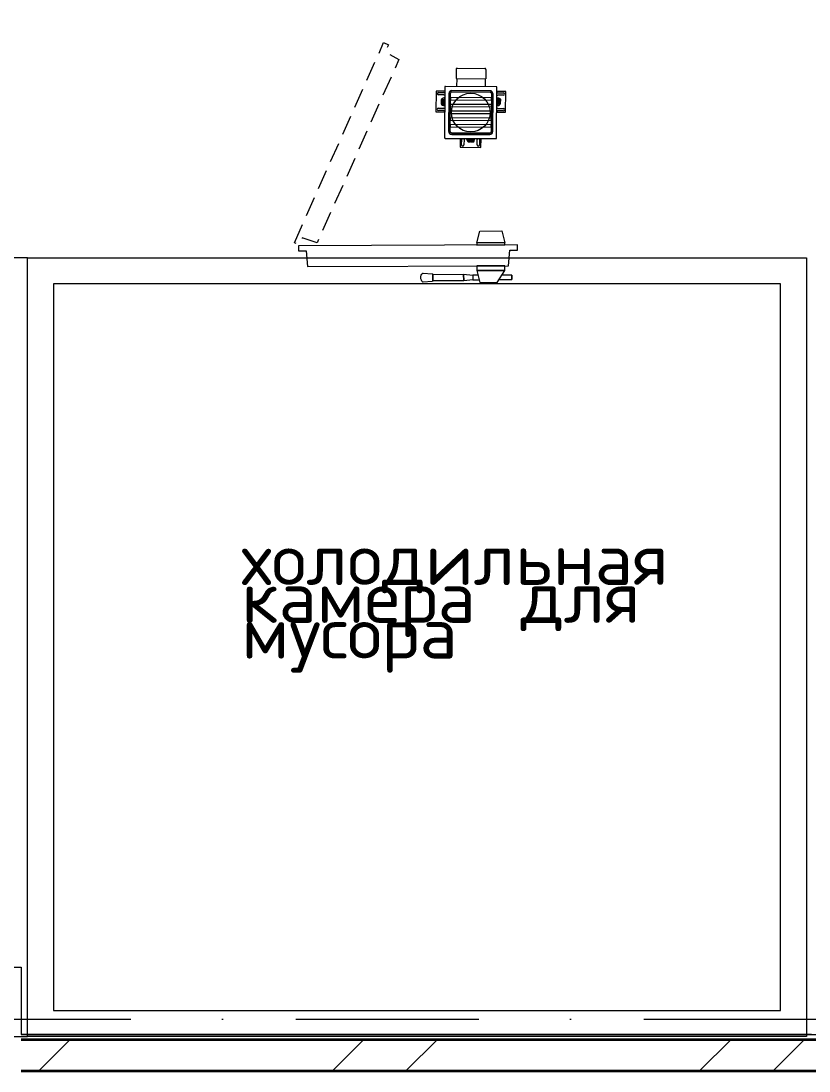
# Model space of a CAD drawing. Header units: millimetres. Extents: x -34838 to 729576, y -214038 to 121482.
# Drawn here: x 590642 to 593676, y -91938 to -87893 of the extents above; entities that cross this region are included whole.
import ezdxf
from ezdxf.enums import TextEntityAlignment as Align

# ---------------------------------------------------------------- set-up
doc = ezdxf.new("R2010")
doc.units = ezdxf.units.MM
doc.header["$MEASUREMENT"] = 0
doc.linetypes.add('HIDDEN', pattern=[114.3, 76.2, -38.1])
doc.linetypes.add('Штрихпунктирная', pattern=[1340.555525, 705.555534, -352.777767, 0, -282.222223])
for name, color, linetype, lineweight in [('0_Ном._пера__1', 7, 'Continuous', 13), ('А _ ОСІ КООРДИНАЦІЙНІ.3D_Ном._пера__105', 7, 'Continuous', 13), ('А _ ОСІ КООРДИНАЦІЙНІ.3D_Ном._пера__25', 7, 'Continuous', 0), ('АБ _ 0 _ СТІНИ _ ЗОВНІШНІ .3D_Ном._пера__27', 7, 'Continuous', 35), ('АБ _ 0 _ СТІНИ _ ЗОВНІШНІ .3D_Ном._пера__87', 7, 'Continuous', 13)]:
    doc.layers.add(name, color=color, linetype=linetype, lineweight=lineweight)
for name, color, linetype in [('А _ ОСІ КООРДИНАЦІЙНІ.3D', 7, 'Continuous'), ('АБ _ 0 _ СТІНИ _ ЗОВНІШНІ .3D', 7, 'Continuous'), ('АП _ ТЕП _ ЗОНИ ПРИМІЩЕНЬ .3D', 7, 'Continuous')]:
    doc.layers.add(name, color=color, linetype=linetype)
doc.styles.add('СГЕНЕРИР_СТИЛЬ_1', font='Arial.ttf')
doc.styles.add('СГЕНЕРИР_СТИЛЬ_2', font='txt.shx')

# ---------------------------------------------------------------- blocks, each defined once
blk = doc.blocks.new('Стена_86_1', base_point=(614491.8, -91877.7))
at = {"layer": 'АБ _ 0 _ СТІНИ _ ЗОВНІШНІ .3D', "linetype": 'Continuous', "lineweight": 0, "true_color": 0x000000}
h = blk.add_hatch(dxfattribs=at)
h.set_pattern_fill('М___ЦЕГЛА_ОБЛИЧКУВАЛЬНА__3B', color=18, style=0, pattern_type=2)
h.set_pattern_definition([(45, (518441.8, -97737.7), (-707.107, 707.107), []), (45, (518300.3, -97596.3), (-707.107, 707.107), [])])
h.paths.add_polyline_path([(590641.8, -91817.7), (590641.8, -91937.7), (593705.9, -91937.7), (593705.9, -91817.7)])
at = {"layer": 'АБ _ 0 _ СТІНИ _ ЗОВНІШНІ .3D_Ном._пера__27', "color": 7, "linetype": 'Continuous', "lineweight": 35}
for p, q in [((593705.9, -91817.7), (590641.8, -91817.7)), ((590641.8, -91937.7), (593705.9, -91937.7))]:
    blk.add_line(p, q, dxfattribs=at)
at = {"layer": 'АБ _ 0 _ СТІНИ _ ЗОВНІШНІ .3D_Ном._пера__87', "color": 7, "linetype": 'Continuous', "lineweight": 13, "flags": 128}
blk.add_lwpolyline([(593685.9, -91797.7), (590641.8, -91797.7)], dxfattribs=at)
blk = doc.blocks.new('Стандартный Маркер Сетки_2')
at = {"layer": 'А _ ОСІ КООРДИНАЦІЙНІ.3D_Ном._пера__105', "color": 7, "linetype": 'Штрихпунктирная', "lineweight": 13}
blk.add_line((500, 0), (99754.182117, 0), dxfattribs=at)
at = {"layer": 'А _ ОСІ КООРДИНАЦІЙНІ.3D_Ном._пера__25', "color": 7, "lineweight": 0, "style": 'СГЕНЕРИР_СТИЛЬ_1'}
blk.add_attdef('AC_MarkerText_1', text='', height=700, dxfattribs=at).set_placement((-1000, 40.005), align=Align.MIDDLE_CENTER)

msp = doc.modelspace()

# ---------------------------------------------------------------- linework, layer by layer
at = {"layer": '0_Ном._пера__1', "color": 7, "linetype": 'Continuous', "lineweight": 13}
for p, q in [((592317.9, -88078.5), (592317.7, -88114.5)), ((592321.9, -88074.5), (592427.9, -88075.1)), ((592431.9, -88079.1), (592431.7, -88115.1)), ((592317.7, -88114.5), (592431.7, -88115.1)), ((592319.7, -88114.5), (592319.5, -88144.9)), ((592429.7, -88115.1), (592429.5, -88145.5)), ((592240.1, -88163), (592239.7, -88243)), ((592274.4, -88163.2), (592240.1, -88163)), ((592249.6, -88168.6), (592270.6, -88168.7)), ((592270.6, -88177.7), (592249.6, -88177.6)), ((592274.4, -88146.7), (592273.3, -88342.8)), ((592274.6, -88145.3), (592274.5, -88145.4)), ((592274.5, -88145.4), (592274.5, -88145.5)), ((592274.5, -88145.5), (592274.5, -88145.5)), ((592274.5, -88145.5), (592274.5, -88145.6)), ((592274.5, -88145.6), (592274.5, -88145.7)), ((592274.5, -88145.7), (592274.5, -88146.2)), ((592274.5, -88145.7), (592274.5, -88145.7)), ((592274.5, -88146.2), (592274.5, -88146.2)), ((592274.7, -88145.2), (592274.6, -88145.2)), ((592274.6, -88145.2), (592274.6, -88145.3)), ((592274.6, -88145.3), (592274.6, -88145.3)), ((592274.8, -88145), (592274.7, -88145.1)), ((592274.7, -88145.1), (592274.7, -88145.1)), ((592274.7, -88145.1), (592274.7, -88145.2)), ((592274.9, -88144.9), (592274.8, -88145)), ((592274.8, -88145), (592274.8, -88145)), ((592275, -88144.9), (592274.9, -88144.9)), ((592274.9, -88144.9), (592274.9, -88144.9)), ((592275.1, -88144.8), (592275, -88144.9)), ((592275.2, -88144.8), (592275.1, -88144.8)), ((592275.1, -88144.8), (592275.1, -88144.8)), ((592275.3, -88144.8), (592275.2, -88144.8)), ((592275.2, -88144.8), (592275.2, -88144.8)), ((592275.4, -88144.7), (592275.3, -88144.8)), ((592275.5, -88144.7), (592275.4, -88144.7)), ((592275.4, -88144.7), (592275.4, -88144.7)), ((592275.9, -88144.7), (592275.5, -88144.7)), ((592276, -88144.7), (592275.9, -88144.7)), ((592472.5, -88145.8), (592276.4, -88144.7)), ((592289.8, -88171.8), (592289, -88317.8)), ((592289.5, -88318.8), (592290.4, -88170.8)), ((592294.5, -88318.8), (592295.4, -88170.8)), ((592300.4, -88160.9), (592448.4, -88161.7)), ((592300.4, -88165.9), (592448.4, -88166.7)), ((592447.4, -88161.2), (592301.4, -88160.4)), ((592453.3, -88171.7), (592452.5, -88319.7)), ((592458.3, -88171.7), (592457.5, -88319.7)), ((592458, -88318.7), (592458.8, -88172.8)), ((592473.5, -88145.8), (592473, -88145.8)), ((592473, -88145.8), (592473, -88145.8)), ((592473.4, -88343.9), (592474.5, -88147.8)), ((592473.6, -88145.8), (592473.5, -88145.8)), ((592473.7, -88145.9), (592473.6, -88145.8)), ((592473.6, -88145.8), (592473.6, -88145.8)), ((592473.8, -88145.9), (592473.7, -88145.9)), ((592473.9, -88145.9), (592473.8, -88145.9)), ((592473.8, -88145.9), (592473.8, -88145.9)), ((592474, -88146), (592473.9, -88145.9)), ((592473.9, -88145.9), (592473.9, -88145.9)), ((592474.1, -88146), (592474, -88146)), ((592474, -88146), (592474, -88146)), ((592474.2, -88146.1), (592474.1, -88146)), ((592474.2, -88146.2), (592474.2, -88146.1)), ((592474.2, -88146.1), (592474.2, -88146.1)), ((592474.3, -88146.2), (592474.2, -88146.2)), ((592474.3, -88146.3), (592474.3, -88146.2)), ((592474.4, -88146.3), (592474.3, -88146.3)), ((592474.4, -88146.4), (592474.4, -88146.3)), ((592474.4, -88146.5), (592474.4, -88146.4)), ((592474.5, -88146.6), (592474.4, -88146.5)), ((592474.4, -88146.5), (592474.4, -88146.5)), ((592508.6, -88164.5), (592474.4, -88164.3)), ((592474.5, -88146.7), (592474.5, -88146.6)), ((592474.5, -88146.6), (592474.5, -88146.6)), ((592474.5, -88146.8), (592474.5, -88146.7)), ((592474.5, -88146.8), (592474.5, -88146.8)), ((592474.5, -88147.3), (592474.5, -88146.8)), ((592474.5, -88147.3), (592474.5, -88147.3)), ((592478.1, -88169.8), (592499.1, -88169.9)), ((592499.1, -88178.9), (592478.1, -88178.8)), ((592508.2, -88244.5), (592508.6, -88164.5)), ((592260.6, -88213.4), (592260.6, -88195.2)), ((592260.6, -88196.1), (592261.1, -88196.1)), ((592260.6, -88197.1), (592261.1, -88197.1)), ((592260.6, -88199.7), (592261.1, -88199.8)), ((592260.6, -88200.7), (592261.1, -88200.7)), ((592260.6, -88202.3), (592261.1, -88202.3)), ((592260.6, -88202.3), (592261.1, -88202.3)), ((592260.6, -88203), (592261.1, -88203)), ((592260.6, -88203.1), (592261.1, -88203.1)), ((592260.6, -88205.5), (592261.1, -88205.5)), ((592260.6, -88206.4), (592261.1, -88206.4)), ((592260.6, -88208.2), (592261.1, -88208.2)), ((592260.6, -88208.2), (592261.1, -88208.2)), ((592260.6, -88209.1), (592261.1, -88209.1)), ((592260.6, -88209.1), (592261.1, -88209.1)), ((592260.6, -88209.1), (592261.1, -88209.1)), ((592260.6, -88209.4), (592261.1, -88209.4)), ((592260.6, -88210.3), (592261.1, -88210.3)), ((592260.6, -88211.2), (592261.1, -88211.2)), ((592260.6, -88211.4), (592261.1, -88211.4)), ((592260.6, -88211.5), (592261.1, -88211.5)), ((592260.6, -88211.5), (592261.1, -88211.5)), ((592260.6, -88212.4), (592261.1, -88212.4)), ((592260.6, -88212.4), (592261.1, -88212.4)), ((592261.1, -88196.1), (592261.1, -88200.7)), ((592261.1, -88202.3), (592261.1, -88202.3)), ((592261.1, -88202.3), (592261.1, -88206.4)), ((592261.1, -88208.2), (592261.1, -88210.3)), ((592261.1, -88210.3), (592261.1, -88212.4)), ((592264.1, -88191.2), (592264.1, -88196.5)), ((592264.1, -88196.5), (592264.1, -88202.5)), ((592264.1, -88212), (592264.2, -88202.4)), ((592264.1, -88202.5), (592264.1, -88212)), ((592264.2, -88196.9), (592264.2, -88194.3)), ((592264.2, -88201.8), (592264.2, -88196.9)), ((592264.2, -88202.4), (592264.2, -88201.8)), ((592265.7, -88214), (592265.3, -88213.8)), ((592265.5, -88213.4), (592267.2, -88214)), ((592266.1, -88198.5), (592274.2, -88193.9)), ((592266.1, -88207.8), (592266.1, -88198.5)), ((592274.1, -88212.4), (592266.1, -88207.8)), ((592266.6, -88196), (592268.8, -88198.2)), ((592271.1, -88199.8), (592266.7, -88195.4)), ((592267.7, -88214.2), (592267.2, -88214)), ((592274.1, -88215.9), (592267.9, -88214.2)), ((592269.1, -88200.1), (592268.6, -88199.5)), ((592268.6, -88200.6), (592268.6, -88200.5)), ((592268.6, -88203.2), (592268.6, -88200.6)), ((592268.7, -88207.8), (592268.6, -88203.4)), ((592269.1, -88199), (592269.1, -88199.5)), ((592269.1, -88199.5), (592269.1, -88200.1)), ((592269.1, -88200.6), (592269.1, -88203.2)), ((592269.1, -88200.6), (592269.1, -88200.6)), ((592269.1, -88203.4), (592269.2, -88207.7)), ((592271.9, -88195.9), (592271.9, -88194)), ((592272.4, -88194), (592272.4, -88195.9)), ((592273.1, -88199.3), (592273.1, -88207.1)), ((592295.1, -88213.8), (592295.1, -88223.8)), ((592453.1, -88214.7), (592295.1, -88213.8)), ((592295.3, -88187.8), (592295.2, -88197.8)), ((592453.2, -88198.7), (592295.2, -88197.8)), ((592453.3, -88188.7), (592295.3, -88187.8)), ((592453.1, -88224.7), (592453.1, -88214.7)), ((592453.2, -88198.7), (592453.3, -88188.7)), ((592482.2, -88209), (592474.2, -88213.5)), ((592474.3, -88191.6), (592480.4, -88193.2)), ((592474.3, -88195), (592482.3, -88199.7)), ((592475.2, -88208.2), (592475.2, -88200.4)), ((592475.9, -88213.5), (592475.9, -88211.5)), ((592476.4, -88211.5), (592476.4, -88213.5)), ((592477.3, -88207.7), (592481.7, -88212.1)), ((592479.3, -88204.1), (592479.1, -88199.8)), ((592479.2, -88208), (592479.3, -88207.4)), ((592479.2, -88208.5), (592479.2, -88208)), ((592479.3, -88206.9), (592479.3, -88204.3)), ((592479.3, -88206.9), (592479.3, -88206.9)), ((592479.3, -88207.4), (592479.7, -88208)), ((592481.8, -88211.5), (592479.5, -88209.2)), ((592479.6, -88199.7), (592479.8, -88204.1)), ((592479.8, -88204.3), (592479.8, -88206.9)), ((592479.8, -88206.9), (592479.8, -88207)), ((592480.7, -88193.3), (592481.1, -88193.5)), ((592482.9, -88194.1), (592481.1, -88193.5)), ((592482.3, -88199.7), (592482.2, -88209)), ((592482.6, -88193.5), (592483.1, -88193.7)), ((592484.2, -88205.7), (592484.1, -88210.6)), ((592484.1, -88210.6), (592484.1, -88213.2)), ((592484.2, -88195.5), (592484.2, -88205.1)), ((592484.2, -88205), (592484.3, -88195.5)), ((592484.2, -88211), (592484.2, -88205)), ((592484.2, -88205.1), (592484.2, -88205.7)), ((592484.2, -88216.2), (592484.2, -88211)), ((592487.2, -88205.1), (592487.3, -88201.1)), ((592487.7, -88204.4), (592487.2, -88204.4)), ((592487.7, -88204.5), (592487.2, -88204.5)), ((592487.2, -88205.1), (592487.2, -88205.2)), ((592487.7, -88205.1), (592487.2, -88205.1)), ((592487.7, -88205.2), (592487.2, -88205.2)), ((592487.2, -88211.3), (592487.2, -88206.8)), ((592487.7, -88206.8), (592487.2, -88206.8)), ((592487.7, -88207.7), (592487.2, -88207.7)), ((592487.7, -88210.4), (592487.2, -88210.4)), ((592487.7, -88211.3), (592487.2, -88211.3)), ((592487.8, -88195.1), (592487.3, -88195.1)), ((592487.3, -88197.2), (592487.3, -88195.1)), ((592487.8, -88195.1), (592487.3, -88195.1)), ((592487.8, -88196), (592487.3, -88196)), ((592487.8, -88196), (592487.3, -88196)), ((592487.8, -88196), (592487.3, -88196)), ((592487.8, -88196.3), (592487.3, -88196.3)), ((592487.8, -88197.2), (592487.3, -88197.2)), ((592487.3, -88199.3), (592487.3, -88197.2)), ((592487.8, -88198.1), (592487.3, -88198.1)), ((592487.8, -88198.4), (592487.3, -88198.4)), ((592487.8, -88198.4), (592487.3, -88198.4)), ((592487.8, -88198.4), (592487.3, -88198.4)), ((592487.8, -88199.3), (592487.3, -88199.3)), ((592487.8, -88199.3), (592487.3, -88199.3)), ((592487.8, -88201.1), (592487.3, -88201.1)), ((592487.8, -88202), (592487.3, -88202)), ((592487.8, -88194), (592487.7, -88212.3)), ((592239.7, -88243), (592273.9, -88243.2)), ((592270.2, -88237.7), (592249.2, -88237.6)), ((592249.3, -88228.6), (592270.3, -88228.7)), ((592295, -88239.8), (592294.9, -88249.8)), ((592452.9, -88250.7), (592294.9, -88249.8)), ((592453, -88240.7), (592295, -88239.8)), ((592453.1, -88224.7), (592295.1, -88223.8)), ((592452.9, -88250.7), (592453, -88240.7)), ((592474, -88244.3), (592508.2, -88244.5)), ((592498.7, -88238.9), (592477.7, -88238.8)), ((592477.8, -88229.8), (592498.8, -88229.9)), ((592294.7, -88291.8), (592294.6, -88301.8)), ((592452.6, -88302.7), (592294.6, -88301.8)), ((592452.7, -88292.7), (592294.7, -88291.8)), ((592294.8, -88265.8), (592294.8, -88275.8)), ((592452.8, -88266.7), (592294.8, -88265.8)), ((592452.8, -88276.7), (592294.8, -88275.8)), ((592452.6, -88302.7), (592452.7, -88292.7)), ((592452.8, -88276.7), (592452.8, -88266.7)), ((592373.5, -88324.3), (592299.5, -88323.9)), ((592373.4, -88329.3), (592299.5, -88328.9)), ((592300.5, -88329.4), (592446.5, -88330.2)), ((592373.4, -88329.3), (592373.5, -88324.3)), ((592373.6, -88324.3), (592373.5, -88329.3)), ((592447.5, -88329.7), (592373.5, -88329.3)), ((592447.5, -88324.7), (592373.6, -88324.3)), ((592273.4, -88343.2), (592273.4, -88343.3)), ((592273.4, -88343.3), (592273.4, -88343.7)), ((592273.4, -88343.7), (592273.4, -88343.8)), ((592273.4, -88343.8), (592273.4, -88343.9)), ((592273.4, -88343.9), (592273.4, -88343.9)), ((592273.4, -88343.9), (592273.4, -88344)), ((592273.4, -88344), (592273.4, -88344)), ((592273.4, -88344), (592273.5, -88344.1)), ((592273.5, -88344.1), (592273.5, -88344.2)), ((592273.5, -88344.2), (592273.5, -88344.2)), ((592273.5, -88344.2), (592273.6, -88344.3)), ((592273.6, -88344.3), (592273.6, -88344.3)), ((592273.6, -88344.3), (592273.6, -88344.4)), ((592273.6, -88344.4), (592273.7, -88344.4)), ((592273.7, -88344.4), (592273.7, -88344.5)), ((592273.7, -88344.5), (592273.8, -88344.5)), ((592273.8, -88344.5), (592273.8, -88344.6)), ((592273.8, -88344.6), (592273.9, -88344.6)), ((592273.9, -88344.6), (592273.9, -88344.6)), ((592273.9, -88344.6), (592274, -88344.7)), ((592274, -88344.7), (592274.1, -88344.7)), ((592274.1, -88344.7), (592274.1, -88344.7)), ((592274.1, -88344.7), (592274.2, -88344.7)), ((592274.2, -88344.7), (592274.3, -88344.7)), ((592274.3, -88344.7), (592274.3, -88344.7)), ((592274.3, -88344.7), (592274.4, -88344.7)), ((592274.4, -88344.7), (592274.8, -88344.7)), ((592274.8, -88344.7), (592274.9, -88344.7)), ((592275.3, -88344.8), (592471.4, -88345.9)), ((592333.4, -88345.1), (592333.2, -88379.3)), ((592333.2, -88379.3), (592413.2, -88379.8)), ((592338.7, -88369.8), (592338.9, -88348.8)), ((592347.9, -88348.9), (592347.7, -88369.9)), ((592361.4, -88355.3), (592366.7, -88355.3)), ((592368.7, -88353.3), (592364.1, -88345.3)), ((592364.2, -88347), (592366.1, -88347)), ((592366.1, -88347.5), (592364.2, -88347.5)), ((592367.1, -88355.2), (592364.5, -88355.2)), ((592383.6, -88358.9), (592365.4, -88358.8)), ((592370, -88348.4), (592365.6, -88352.8)), ((592366.2, -88352.9), (592368.4, -88350.6)), ((592366.3, -88358.3), (592370.9, -88358.4)), ((592366.3, -88358.8), (592366.3, -88358.3)), ((592366.7, -88355.3), (592372.7, -88355.4)), ((592372, -88355.3), (592367.1, -88355.2)), ((592367.2, -88358.8), (592367.2, -88358.3)), ((592378, -88353.4), (592368.7, -88353.3)), ((592369.2, -88350.4), (592369.7, -88350.4)), ((592369.5, -88346.3), (592377.3, -88346.4)), ((592369.7, -88350.4), (592370.3, -88350.4)), ((592370.3, -88350.4), (592369.7, -88350.9)), ((592369.9, -88358.8), (592369.9, -88358.3)), ((592370.8, -88350.9), (592370.7, -88350.9)), ((592370.8, -88350.4), (592373.4, -88350.4)), ((592370.8, -88350.4), (592370.8, -88350.4)), ((592373.4, -88350.9), (592370.8, -88350.9)), ((592370.8, -88358.9), (592370.9, -88358.4)), ((592372.6, -88355.3), (592372, -88355.3)), ((592372.5, -88358.4), (592372.5, -88358.4)), ((592372.5, -88358.4), (592376.6, -88358.4)), ((592372.5, -88358.9), (592372.5, -88358.4)), ((592372.5, -88358.9), (592372.5, -88358.4)), ((592382.2, -88355.3), (592372.6, -88355.3)), ((592372.7, -88355.4), (592382.2, -88355.4)), ((592373.2, -88358.9), (592373.2, -88358.4)), ((592373.3, -88358.9), (592373.3, -88358.4)), ((592373.6, -88350.4), (592377.9, -88350.2)), ((592377.9, -88350.7), (592373.6, -88350.9)), ((592375.7, -88358.9), (592375.7, -88358.4)), ((592376.6, -88358.9), (592376.6, -88358.4)), ((592382.6, -88345.4), (592378, -88353.4)), ((592378.4, -88358.4), (592380.5, -88358.4)), ((592378.4, -88358.9), (592378.4, -88358.4)), ((592378.4, -88358.9), (592378.4, -88358.4)), ((592379.3, -88358.9), (592379.3, -88358.4)), ((592379.3, -88358.9), (592379.3, -88358.4)), ((592379.3, -88358.9), (592379.3, -88358.4)), ((592379.6, -88358.9), (592379.6, -88358.4)), ((592380.5, -88358.4), (592382.6, -88358.4)), ((592380.5, -88358.9), (592380.5, -88358.4)), ((592381.4, -88358.9), (592381.4, -88358.4)), ((592381.6, -88358.9), (592381.6, -88358.4)), ((592381.7, -88358.9), (592381.7, -88358.4)), ((592381.7, -88358.9), (592381.7, -88358.4)), ((592382.6, -88358.9), (592382.6, -88358.4)), ((592382.6, -88358.9), (592382.6, -88358.4)), ((592383.6, -88354), (592384.2, -88352.2)), ((592384.2, -88353.7), (592384, -88354.2)), ((592384.4, -88351.8), (592384.2, -88352.2)), ((592386.1, -88345.4), (592384.4, -88351.5)), ((592398.7, -88370.2), (592398.9, -88349.2)), ((592407.9, -88349.2), (592407.7, -88370.2)), ((592413.2, -88379.8), (592413.4, -88345.6)), ((592471.9, -88345.8), (592471.9, -88345.8)), ((592471.9, -88345.8), (592472.4, -88345.8)), ((592472.4, -88345.8), (592472.4, -88345.8)), ((592472.4, -88345.8), (592472.5, -88345.8)), ((592472.5, -88345.8), (592472.6, -88345.8)), ((592472.6, -88345.8), (592472.6, -88345.8)), ((592472.6, -88345.8), (592472.7, -88345.8)), ((592472.7, -88345.8), (592472.8, -88345.8)), ((592472.8, -88345.8), (592472.8, -88345.7)), ((592472.8, -88345.7), (592472.9, -88345.7)), ((592472.9, -88345.7), (592473, -88345.6)), ((592472.9, -88345.7), (592472.9, -88345.7)), ((592473, -88345.6), (592473.1, -88345.5)), ((592473, -88345.6), (592473, -88345.6)), ((592473.1, -88345.5), (592473.2, -88345.4)), ((592473.1, -88345.5), (592473.1, -88345.5)), ((592473.2, -88345.4), (592473.3, -88345.3)), ((592473.2, -88345.4), (592473.2, -88345.4)), ((592473.3, -88345.2), (592473.4, -88345.1)), ((592473.3, -88345.3), (592473.3, -88345.2)), ((592473.3, -88345.2), (592473.3, -88345.2)), ((592473.3, -88345.3), (592473.3, -88345.3)), ((592473.4, -88344.4), (592473.4, -88344.3)), ((592473.4, -88344.8), (592473.4, -88344.4)), ((592473.4, -88344.9), (592473.4, -88344.8)), ((592473.4, -88345), (592473.4, -88344.9)), ((592473.4, -88345.1), (592473.4, -88345)), ((592473.4, -88345), (592473.4, -88345))]:
    msp.add_line(p, q, dxfattribs=at)
at = {"layer": '0_Ном._пера__1', "color": 4, "linetype": 'HIDDEN', "lineweight": 13, "flags": 128}
msp.add_lwpolyline([(591694.6, -88746.8), (592038.4, -87976), (592056.7, -87984.1), (592044.5, -88011.3), (592097.2, -88040.5), (591781.9, -88747.4), (591725, -88727.8), (591713.8, -88752.8), (591708.2, -88752.9)], close=True, dxfattribs=at)
at = {"layer": '0_Ном._пера__1', "color": 7, "linetype": 'Continuous', "lineweight": 13, "flags": 128}
for points in [[(592274.2, -88193.4), (592265.6, -88198.2)], [(592265.6, -88198.2), (592265.6, -88208)], [(592265.6, -88208), (592274.1, -88213)], [(592266, -88215.3), (592266, -88215), (592265.9, -88214.8), (592265.9, -88214.4), (592265.9, -88214.2), (592265.9, -88214.2)], [(592267.8, -88214.2), (592267.7, -88214.2)], [(592267.8, -88189.5), (592269.2, -88189.2), (592270.5, -88189), (592271.2, -88188.9), (592272.6, -88188.9)], [(592267.8, -88214.2), (592267.8, -88214.2)], [(592267.9, -88214.2), (592267.9, -88214.2)], [(592268.3, -88216.6), (592268.5, -88216.3), (592268.5, -88215.7), (592268.5, -88215.2), (592268.4, -88214.9), (592268.1, -88214.5)], [(592268.6, -88200.5), (592268.6, -88200.2), (592268.6, -88200), (592268.6, -88199.8), (592268.6, -88199.6), (592268.6, -88199.5), (592268.6, -88199.5)], [(592269.1, -88218), (592268.8, -88217.6)], [(592269.1, -88200.1), (592269.1, -88200.1), (592269.1, -88200.1), (592269.1, -88200.2), (592269.1, -88200.3), (592269.1, -88200.4), (592269.1, -88200.6)], [(592269.5, -88209), (592271.1, -88208.9)], [(592269.6, -88208.5), (592269.7, -88208.7), (592269.9, -88208.9)], [(592271.1, -88208.9), (592271, -88208.9), (592270.4, -88208.9), (592269.9, -88208.7), (592269.8, -88208.6)], [(592274.1, -88211), (592272.3, -88210.7), (592269.9, -88208.9)], [(592271.1, -88208.5), (592270.8, -88208.6), (592270.5, -88208.7)], [(592270.5, -88208.7), (592270.8, -88208.7), (592271.2, -88208.6)], [(592271.1, -88208.5), (592271.2, -88208.6)], [(592271.2, -88208.6), (592271.1, -88208.8), (592271.1, -88208.9)], [(592274.1, -88210.4), (592272.6, -88210), (592271.1, -88208.9)], [(592271.1, -88208.9), (592274.1, -88210.5)], [(592271.2, -88208.6), (592274.1, -88209.8)], [(592273.1, -88198.3), (592273.1, -88199.3)], [(592273.1, -88207.1), (592273.1, -88208.1)], [(592474.2, -88196.5), (592476, -88196.8), (592478.5, -88198.6)], [(592474.2, -88214.1), (592482.7, -88209.3)], [(592482.7, -88199.4), (592474.3, -88194.5)], [(592474.3, -88197), (592475.8, -88197.4), (592477.3, -88198.5)], [(592477.3, -88198.5), (592474.3, -88197)], [(592477.2, -88198.9), (592474.3, -88197.6)], [(592475.2, -88200.4), (592475.2, -88199.4)], [(592475.2, -88209.2), (592475.2, -88208.2)], [(592480.5, -88218), (592479.2, -88218.3), (592477.8, -88218.5), (592477.1, -88218.6), (592475.8, -88218.6)], [(592477.2, -88198.9), (592477.2, -88198.7), (592477.3, -88198.5)], [(592477.9, -88198.8), (592477.5, -88198.8), (592477.2, -88198.9)], [(592477.3, -88199), (592477.2, -88198.9)], [(592478.8, -88198.5), (592477.3, -88198.5)], [(592477.3, -88198.5), (592477.3, -88198.5), (592477.9, -88198.6), (592478.5, -88198.8), (592478.6, -88198.9)], [(592477.3, -88199), (592477.6, -88198.9), (592477.8, -88198.8)], [(592478.7, -88199), (592478.6, -88198.8), (592478.5, -88198.6)], [(592479.2, -88189.5), (592479.6, -88189.8)], [(592479.3, -88207.4), (592479.3, -88207.4), (592479.3, -88207.4), (592479.3, -88207.3), (592479.3, -88207.2), (592479.3, -88207.1), (592479.3, -88206.9)], [(592479.8, -88207), (592479.8, -88207.3), (592479.8, -88207.5), (592479.7, -88207.6), (592479.7, -88207.9), (592479.7, -88207.9), (592479.7, -88208)], [(592480, -88190.9), (592479.9, -88191.2), (592479.8, -88191.8), (592479.9, -88192.3), (592480, -88192.6), (592480.2, -88193)], [(592480.4, -88193.2), (592480.5, -88193.2)], [(592480.5, -88193.2), (592480.6, -88193.3)], [(592480.6, -88193.3), (592480.7, -88193.3)], [(592482.3, -88192.2), (592482.4, -88192.5), (592482.4, -88192.7), (592482.5, -88193.1), (592482.5, -88193.3), (592482.5, -88193.3)], [(592482.7, -88209.3), (592482.7, -88199.4)], [(592359.7, -88351.7), (592359.4, -88350.3), (592359.2, -88348.9), (592359.1, -88348.3), (592359.1, -88346.9)], [(592363.6, -88345.3), (592368.4, -88353.8)], [(592368.4, -88353.8), (592378.2, -88353.9)], [(592368.5, -88346.3), (592369.5, -88346.3)], [(592370.7, -88350.9), (592370.4, -88350.9), (592370.2, -88350.9), (592370, -88350.9), (592369.8, -88350.9), (592369.7, -88350.9), (592369.7, -88350.9)], [(592370.3, -88350.4), (592370.3, -88350.4), (592370.3, -88350.4), (592370.4, -88350.4), (592370.5, -88350.4), (592370.6, -88350.4), (592370.8, -88350.4)], [(592377.3, -88346.4), (592378.3, -88346.4)], [(592378.2, -88353.9), (592383.2, -88345.4)], [(592378.7, -88348.4), (592378.8, -88348.3)], [(592378.7, -88348.4), (592378.8, -88348.7), (592378.9, -88349)], [(592378.7, -88349.8), (592378.9, -88349.7), (592379.1, -88349.6)], [(592378.8, -88348.3), (592380, -88345.4)], [(592378.8, -88348.3), (592379, -88348.3), (592379.1, -88348.4)], [(592378.9, -88349), (592378.9, -88348.6), (592378.8, -88348.3)], [(592379.1, -88348.4), (592379.1, -88348.4), (592379.1, -88349.1), (592378.9, -88349.6), (592378.8, -88349.7)], [(592380.6, -88345.4), (592380.2, -88346.9), (592379.1, -88348.4)], [(592381.2, -88345.4), (592380.8, -88347.1), (592379.1, -88349.6)], [(592379.1, -88348.4), (592380.6, -88345.4)], [(592379.2, -88349.9), (592379.1, -88348.4)], [(592384.3, -88351.6), (592384.4, -88351.7)], [(592384.4, -88351.5), (592384.4, -88351.6)], [(592384.4, -88351.7), (592384.4, -88351.8)], [(592385.5, -88353.4), (592385.2, -88353.5), (592385, -88353.5), (592384.6, -88353.6), (592384.4, -88353.6), (592384.4, -88353.6)], [(592386.8, -88351.1), (592386.5, -88351), (592385.9, -88350.9), (592385.4, -88351), (592385.1, -88351.1), (592384.7, -88351.3)], [(592388.2, -88350.3), (592387.8, -88350.7)]]:
    msp.add_lwpolyline(points, dxfattribs=at)
at = {"layer": '0_Ном._пера__1', "color": 4, "linetype": 'Continuous', "lineweight": 13, "flags": 128}
for points in [[(592397.1, -88747.8), (592408.4, -88701.8), (592493.4, -88701.5), (592505.1, -88747.5)], [(591710.1, -88758.4), (591710.2, -88778.4), (591739.9, -88778.2), (591745.4, -88838.2), (592519.4, -88835.4), (592524.4, -88775.4), (592554.2, -88775.3), (592554.1, -88755.3)], [(592397.1, -88755.8), (592505.1, -88755.5), (592505.1, -88747.5), (592397.1, -88747.8)], [(592397.4, -88835.8), (592397.5, -88853.8), (592505.5, -88853.5), (592505.4, -88835.5)], [(592397.5, -88853.8), (592409.1, -88899.8), (592475, -88899.6), (592505.5, -88853.5)], [(592227.5, -88868.7), (592346.5, -88868.3), (592346.6, -88893.3), (592227.6, -88893.7)], [(592346.5, -88868.3), (592381.5, -88871.9), (592381.6, -88889.4), (592346.6, -88893.3)], [(592531.5, -88871.4), (592532, -88871.4), (592532.1, -88888.9), (592531.6, -88888.9)]]:
    msp.add_lwpolyline(points, close=True, dxfattribs=at)
at = {"layer": '0_Ном._пера__1', "color": 4, "linetype": 'Continuous', "lineweight": 13}
for points in [[(587666.9, -91805), (590666.9, -91805), (590666.9, -88805), (587666.9, -88805)], [(593666.9, -91805), (590666.9, -91805), (590666.9, -88805), (593666.9, -88805)], [(593566.9, -88905), (590766.9, -88905), (590766.9, -91705), (593566.9, -91705)]]:
    msp.add_lwpolyline(points, close=True, dxfattribs=at)
at = {"layer": '0_Ном._пера__1', "color": 4, "linetype": 'Continuous', "lineweight": 13, "flags": 128}
msp.add_lwpolyline([(592225.7, -88866.1, -0.3951), (592227.5, -88868.1), (592227.6, -88894.3, -0.396272), (592225.8, -88896.3), (592190.5, -88898.8, -0.207148), (592189, -88898.3, -0.434306), (592188.9, -88864.4, -0.207148), (592190.4, -88863.9)], format="xyb", close=True, dxfattribs=at)
for points in [[(592402, -88871.8), (592381.5, -88871.9), (592381.6, -88889.4), (592406.5, -88889.3)], [(592481.9, -88889), (592531.6, -88888.9), (592531.5, -88871.4), (592493.5, -88871.5)]]:
    msp.add_lwpolyline(points, dxfattribs=at)
at = {"layer": '0_Ном._пера__1', "color": 7, "linetype": 'Continuous', "lineweight": 13}
msp.add_circle((592373.9, -88245.3), 74.5, dxfattribs=at)
for centre, radius, start, end in [((592321.9, -88078.5), 4, 89.6819, 179.6819), ((592427.9, -88079.1), 4, 359.6819, 89.6819), ((592249.6, -88173.1), 4.5, 89.6819, 269.6819), ((592270.6, -88173.2), 4.5, 34.3854, 89.6819), ((592270.6, -88173.2), 4.5, 269.6819, 324.9783), ((592276.4, -88146.7), 2, 89.6819, 179.6819), ((592301.3, -88171.9), 11.5, 89.6819, 179.6819), ((592300.4, -88170.9), 10, 89.6818, 179.6818), ((592300.4, -88170.9), 5, 89.6818, 179.6818), ((592447.3, -88172.7), 11.5, 359.6819, 89.6819), ((592448.3, -88171.7), 10, 359.6818, 89.6818), ((592448.3, -88171.7), 5, 359.6818, 89.6818), ((592472.5, -88147.8), 2, 359.6819, 89.6819), ((592478.1, -88174.3), 4.5, 89.6819, 144.9783), ((592478.1, -88174.3), 4.5, 214.3854, 269.6819), ((592499.1, -88174.4), 4.5, 269.6819, 89.6819), ((592262.6, -88195.2), 2, 139.7946, 179.8445), ((592262.6, -88213.4), 2, 179.8445, 237.8514), ((592271.8, -88203), 14, 108.4156, 139.7946), ((592274.2, -88195), 23.8, 237.8514, 250.0974), ((592265.6, -88196.5), 1.5, 44.8662, 179.8445), ((592267.1, -88202.5), 3, 99.25, 179.8445), ((592266.1, -88211.5), 2, 179.6819, 250.9517), ((592266.1, -88212), 2, 179.6819, 245.3908), ((592266.2, -88212), 2.1, 179.8445, 244.8284), ((592269.2, -88194.3), 5, 111.7373, 179.6819), ((592265.6, -88196.9), 1.37, 44.7036, 179.6818), ((592267.1, -88202.4), 2.9, 99.0874, 179.6819), ((592274.2, -88195), 20.9, 244.8284, 246.5762), ((592265.9, -88213.7), 0.3, 245.3908, 289.6132), ((592266.7, -88215.7), 1.75, 250.0974, 117.278), ((592266.6, -88215.8), 1.89, 70.9517, 109.6132), ((592274.1, -88203.2), 7.8, 89.6819, 269.6819), ((592274.1, -88203.2), 7.65, 89.6819, 269.6819), ((592267.9, -88207.4), 8, 59.4773, 99.25), ((592267.9, -88207.4), 7.9, 84.6973, 99.0874), ((592274.1, -88203.2), 6.94, 89.6819, 269.6819), ((592272.1, -88203.9), 15, 88.2358, 108.4156), ((592269.2, -88194.3), 5, 106.5656, 111.7373), ((592267.3, -88215.1), 1, 38.2831, 70.9516), ((592274.1, -88203.2), 6, 89.6819, 269.6819), ((592266.6, -88215.7), 1.95, 333.6301, 38.2831), ((592269.2, -88217), 1, 153.6301, 263.852), ((592274.1, -88203.2), 5.55, 179.6819, 181.9743), ((592270.2, -88207.7), 1.5, 181.9743, 284.9812), ((592268.1, -88199), 1, 359.6819, 44.7036), ((592274.1, -88203.2), 5, 89.6819, 269.6819), ((592274.1, -88203.2), 5, 101.2188, 258.1449), ((592274.1, -88203.2), 5.05, 137.8265, 179.6819), ((592274.1, -88203.2), 5.05, 179.6819, 181.9743), ((592271.5, -88196.1), 22, 263.852, 276.6438), ((592270.2, -88207.7), 1, 181.9743, 285.0112), ((592274.1, -88203.2), 4.19, 89.6819, 269.6819), ((592274.1, -88203.2), 4, 104.1594, 255.2044), ((592274.1, -88203.2), 5.05, 89.6819, 137.8265), ((592274.2, -88196.6), 4.5, 224.8662, 239.4773), ((592274.2, -88195), 3, 89.6819, 269.6819), ((592274.2, -88195), 2.5, 89.6819, 269.6819), ((592272.4, -88194), 0.5, 150.7268, 179.6819), ((592272.4, -88195.9), 0.5, 179.6819, 208.6369), ((592274.2, -88196.6), 4.5, 239.4773, 268.5227), ((592274.2, -88195), 2, 89.6819, 150.7268), ((592274.2, -88195), 2, 208.6369, 269.6819), ((592272.4, -88194.9), 6, 72.2921, 88.2358), ((592274.1, -88203.2), 1.5, 89.6819, 269.6819), ((592274.1, -88203.2), 1.4, 89.6819, 269.6819), ((592274.1, -88203.2), 5, 89.6819, 101.2188), ((592274.1, -88203.2), 5, 258.1449, 269.6819), ((592476, -88212.6), 6, 252.2921, 268.2358), ((592474.2, -88204.3), 7.8, 269.6819, 89.6819), ((592474.2, -88204.3), 7.65, 269.6819, 89.6819), ((592474.2, -88204.3), 6.94, 269.6819, 89.6819), ((592474.2, -88204.3), 6, 269.6819, 89.6819), ((592474.2, -88204.3), 5, 269.6819, 89.6819), ((592474.2, -88204.3), 5, 78.1449, 89.6819), ((592474.2, -88204.3), 4.19, 269.6819, 89.6819), ((592474.2, -88204.3), 1.5, 269.6819, 89.6819), ((592474.2, -88204.3), 1.4, 269.6819, 89.6819), ((592474.1, -88210.9), 4.5, 59.4773, 88.5227), ((592474.2, -88204.3), 5.05, 269.6819, 317.8265), ((592474.2, -88204.3), 5, 269.6819, 281.2188), ((592474.2, -88212.5), 3, 269.6819, 89.6819), ((592474.2, -88212.5), 2.5, 269.6819, 89.6819), ((592474.2, -88212.5), 2, 28.6369, 89.6819), ((592474.2, -88212.5), 2, 269.6819, 330.7268), ((592476.8, -88211.4), 22, 83.852, 96.6438), ((592474.2, -88204.3), 5, 281.2188, 78.1449), ((592474.2, -88204.3), 4, 284.1594, 75.2044), ((592476.2, -88203.6), 15, 268.2358, 288.4156), ((592480.4, -88200.1), 8, 239.4773, 279.25), ((592474.1, -88210.9), 4.5, 44.8662, 59.4773), ((592475.9, -88211.5), 0.5, 359.6819, 28.6369), ((592475.9, -88213.5), 0.5, 330.7268, 359.6819), ((592478.1, -88199.8), 1.5, 1.9743, 104.9812), ((592478.1, -88199.8), 1, 1.9743, 105.0112), ((592474.2, -88204.3), 5.05, 317.8265, 359.6819), ((592479.1, -88190.5), 1, 333.6301, 83.8519), ((592480.2, -88208.5), 1, 179.6819, 224.7036), ((592474.2, -88204.3), 5.05, 359.6819, 1.9743), ((592480.5, -88200.1), 7.9, 264.6973, 279.0874), ((592481.7, -88191.8), 1.95, 153.6301, 218.2831), ((592474.2, -88204.3), 5.55, 359.6819, 1.9743), ((592481.7, -88191.8), 1.75, 70.0974, 297.278), ((592481, -88192.4), 1, 218.2831, 250.9516), ((592479.1, -88213.2), 5, 286.5656, 291.7373), ((592479.1, -88213.2), 5, 291.7373, 359.6819), ((592476.6, -88204.5), 14, 288.4156, 319.7946), ((592481.7, -88191.7), 1.89, 250.9517, 289.6132), ((592481.2, -88205), 3, 279.25, 359.8445), ((592481.3, -88205), 2.9, 279.0874, 359.6819), ((592482.7, -88211), 1.5, 224.8662, 359.8445), ((592482.8, -88210.5), 1.37, 224.7036, 359.6818), ((592474.2, -88212.5), 23.8, 57.8514, 70.0974), ((592482.5, -88193.8), 0.3, 65.3908, 109.6132), ((592474.2, -88212.5), 20.9, 64.8284, 66.5762), ((592482.2, -88196), 2, 359.6819, 70.9517), ((592482.2, -88195.5), 2.1, 359.8445, 64.8284), ((592482.2, -88195.5), 2, 359.6819, 65.3908), ((592485.8, -88194), 2, 359.8445, 57.8514), ((592485.7, -88212.3), 2, 319.7946, 359.8445), ((592249.3, -88233.1), 4.5, 89.6819, 269.6819), ((592270.3, -88233.2), 4.5, 269.6819, 324.9783), ((592270.3, -88233.2), 4.5, 34.3854, 89.6819), ((592477.8, -88234.3), 4.5, 214.3854, 269.6819), ((592477.8, -88234.3), 4.5, 89.6819, 144.9783), ((592498.8, -88234.4), 4.5, 269.6819, 89.6819), ((592300.5, -88317.9), 11.5, 179.6819, 269.6819), ((592299.5, -88318.9), 10, 179.6818, 269.6818), ((592299.5, -88318.9), 5, 179.6818, 269.6818), ((592446.5, -88318.7), 11.5, 269.6819, 359.6819), ((592447.5, -88319.7), 5, 269.6818, 359.6818), ((592447.5, -88319.7), 10, 269.6818, 359.6818), ((592275.3, -88342.8), 2, 179.6819, 269.6819), ((592343.2, -88369.9), 4.5, 179.6819, 359.6819), ((592343.4, -88348.9), 4.5, 124.3854, 179.6819), ((592343.4, -88348.9), 4.5, 359.6819, 54.9783), ((592365.1, -88347.1), 6, 162.2921, 178.2358), ((592374.1, -88347.4), 15, 178.2358, 198.4156), ((592364.5, -88350.2), 5, 196.5656, 201.7373), ((592364.5, -88350.2), 5, 201.7373, 269.6819), ((592373.2, -88347.7), 14, 198.4156, 229.7947), ((592365.2, -88345.3), 3, 179.6819, 359.6819), ((592365.2, -88345.3), 2.5, 179.6819, 359.6819), ((592365.2, -88345.3), 2, 179.6819, 240.7268), ((592364.2, -88347), 0.5, 240.7268, 269.6819), ((592365.4, -88356.8), 2, 229.7947, 269.8445), ((592366.7, -88353.8), 1.5, 134.8662, 269.8445), ((592373.4, -88345.3), 7.8, 179.6819, 359.6819), ((592373.4, -88345.3), 7.65, 179.6819, 359.6819), ((592367.1, -88353.9), 1.37, 134.7036, 269.6819), ((592365.2, -88345.3), 2, 298.6369, 359.6819), ((592366.1, -88347), 0.5, 269.6819, 298.6369), ((592373.4, -88345.3), 6.94, 179.6819, 359.6819), ((592373.4, -88345.3), 6, 179.6819, 359.6819), ((592373.4, -88345.3), 5.05, 179.6819, 227.8266), ((592373.4, -88345.3), 5, 179.6819, 359.6819), ((592373.4, -88345.3), 5, 179.6819, 191.2188), ((592369.1, -88351.4), 1, 89.6819, 134.7036), ((592373.4, -88345.3), 5, 191.2188, 348.1449), ((592373.4, -88345.3), 4.19, 179.6819, 359.6819), ((592373.4, -88345.3), 4, 194.1594, 345.2043), ((592377.6, -88351.6), 8, 149.4773, 189.25), ((592377.6, -88351.6), 7.9, 174.6973, 189.0874), ((592372.7, -88352.4), 3, 189.25, 269.8445), ((592372.6, -88352.4), 2.9, 189.0874, 269.6819), ((592366.8, -88345.2), 4.5, 314.8662, 329.4773), ((592373.4, -88345.3), 5.05, 227.8266, 269.6819), ((592366.8, -88345.2), 4.5, 329.4773, 358.5227), ((592373.4, -88345.3), 1.5, 179.6819, 359.6819), ((592373.4, -88345.3), 1.4, 179.6819, 359.6819), ((592373.4, -88345.3), 5.05, 269.6819, 271.9743), ((592373.4, -88345.3), 5.55, 269.6819, 271.9743), ((592377.9, -88349.2), 1.5, 271.9743, 14.9813), ((592377.9, -88349.2), 1, 271.9743, 15.0112), ((592373.4, -88345.3), 5, 348.1449, 359.6819), ((592381.7, -88353.3), 2, 269.6819, 340.9516), ((592382.2, -88353.3), 2, 269.6819, 335.3908), ((592382.2, -88353.3), 2.1, 269.8445, 334.8284), ((592383.6, -88356.9), 2, 269.8445, 327.8514), ((592386, -88352.9), 1.89, 160.9516, 199.6132), ((592365.2, -88345.3), 20.9, 334.828, 336.5758), ((592385.9, -88352.8), 1.75, 340.0974, 207.2781), ((592383.9, -88353.6), 0.3, 335.3908, 19.6132), ((592385.3, -88352.1), 1, 128.2831, 160.9516), ((592385.9, -88352.9), 1.95, 63.6301, 128.2831), ((592365.2, -88345.3), 23.8, 327.8514, 340.0974), ((592387.2, -88350.2), 1, 243.6301, 353.852), ((592366.3, -88348), 22, 353.8519, 6.6438), ((592403.2, -88370.2), 4.5, 179.6819, 359.6819), ((592403.4, -88349.2), 4.5, 124.3854, 179.6819), ((592403.4, -88349.2), 4.5, 359.6819, 54.9783), ((592471.4, -88343.9), 2, 269.6819, 359.6819)]:
    msp.add_arc(centre, radius, start, end, dxfattribs=at)
for centre, major_axis, ratio, start_param, end_param in [((592270.4, -88208), (-1.13, -0.67), 0.865496, 1.258257, 1.642716), ((592273.8, -88206), (-2.79, 2.78), 0.948675, 1.560787, 1.571001), ((592474.5, -88201.5), (2.79, -2.78), 0.948675, 1.560787, 1.571001), ((592477.9, -88199.5), (1.13, 0.67), 0.865496, 1.258257, 1.642716), ((592376.2, -88345.6), (-2.78, -2.79), 0.948675, 1.560787, 1.571001), ((592378.2, -88349), (0.67, -1.13), 0.865496, 1.258257, 1.642716)]:
    msp.add_ellipse(centre, major_axis=major_axis, ratio=ratio, start_param=start_param, end_param=end_param, dxfattribs=at)
at = {"layer": 'АП _ ТЕП _ ЗОНИ ПРИМІЩЕНЬ .3D', "color": 254, "linetype": 'Continuous', "lineweight": 0, "true_color": 0xddc2d0, "flags": 128}
msp.add_lwpolyline([(610261.8, -85887.7), (581681.8, -85887.7), (581681.8, -91797.7), (584241.8, -91797.7), (584241.8, -91537.7), (584641.8, -91537.7), (584641.8, -91797.7), (590241.8, -91797.7), (590241.8, -91537.7), (590641.8, -91537.7), (590641.8, -91797.7), (596241.8, -91797.7)], dxfattribs=at)

# ---------------------------------------------------------------- block references
at = {"layer": 'А _ ОСІ КООРДИНАЦІЙНІ.3D', "color": 7, "linetype": 'Continuous', "lineweight": 60, "zscale": 1000}
msp.add_blockref('Стандартный Маркер Сетки_2', (513441.8, -91737.7), dxfattribs=at)
at = {"layer": 'АБ _ 0 _ СТІНИ _ ЗОВНІШНІ .3D', "color": 7, "lineweight": 20}
msp.add_blockref('Стена_86_1', (614491.8, -91877.7), dxfattribs=at)

# ---------------------------------------------------------------- texts
at = {"layer": '0_Ном._пера__1', "color": 7, "linetype": 'Continuous', "lineweight": 13, "char_height": 200, "attachment_point": 7, "style": 'СГЕНЕРИР_СТИЛЬ_2'}
for s, insert in [('\\A1;{\\pql;\\Ftxt.shx;холодильная}', (591491, -90097.3)), ('\\A1;{\\pql;\\Ftxt.shx;камера для}', (591491, -90265.7)), ('\\A1;{\\pql;\\Ftxt.shx;мусора}', (591491, -90403.4))]:
    msp.add_mtext(s, dxfattribs=dict(at, insert=insert))

doc.saveas('drawing.dxf')
